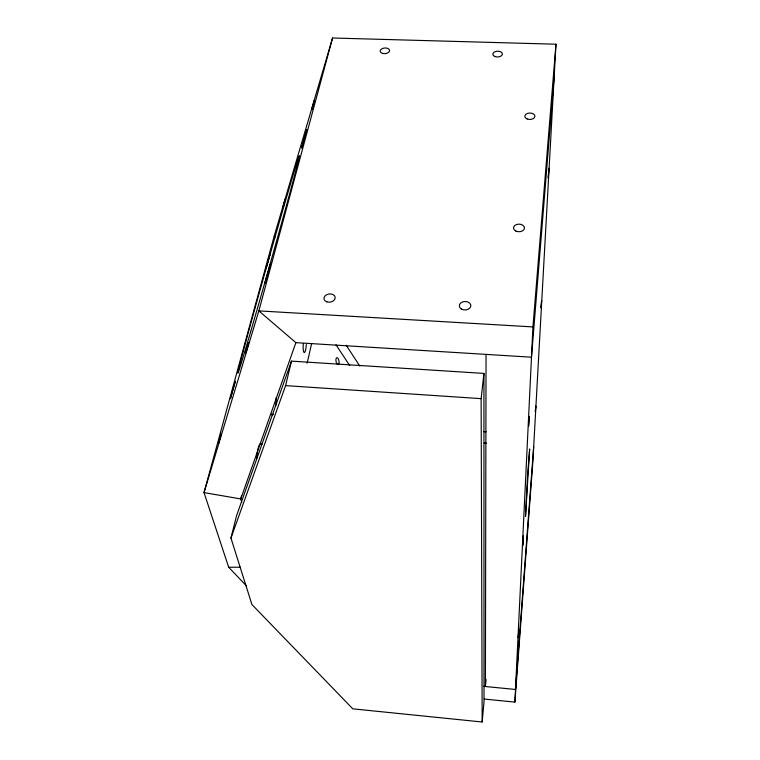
<?xml version="1.0" encoding="UTF-8"?>
<svg xmlns="http://www.w3.org/2000/svg" width="760" height="760" viewBox="0 0 760 760"><rect width="100%" height="100%" fill="white"/><g stroke="black" fill="none" stroke-linecap="round" stroke-linejoin="round"><path stroke-width="1.14" d="M486.048 354.397L485.412 686.517L486.058 679.44M484.281 699.058L514.89 702.097L532.94 326.914L555.978 44.213L332.557 38L274.341 235.581L204.022 492.594L228.674 567.245L246.658 586.121M555.978 44.213L532.855 461.7L514.89 702.097M535.496 409.336C534.983 418.38 536.142 399.418 535.629 408.481M548.53 172.833C549.803 156.589 547.323 189.781 548.596 173.441M533.691 446.614L515.498 689.462L483.616 686.346M554.239 75.706L531.487 357.2L295.897 342.655L258.846 310.887L332.557 38M482.173 722L484.015 701.86L483.93 373.416L291.469 361.133L236.521 515.812L230.954 538.08L251.921 604.533L352.801 708.833L482.173 722L481.127 398.648L483.93 373.416M307.144 363.195L311.628 343.606M230.954 538.08L285.608 385.624L291.469 361.133M241.613 495.482L240.749 498.94L241.737 502.35M284.098 203.129L285.266 199.167L283.024 207.062L284.192 203.1M295.897 342.655L240.749 498.94L204.022 492.594L258.846 310.887L532.94 326.914M228.674 567.245L240.454 567.207M285.608 385.624L481.127 398.648M483.721 431.613L486.087 431.784M484.12 443.07L486.486 443.241M335.996 344.802L349.724 365.588M346.209 345.23L359.793 366.073M274.341 235.581L274.778 237.889M337.354 364.325A3.524 1.482 80 0 1 336.024 358.948A3.524 1.482 80 0 1 338.428 359.119A3.524 1.482 80 0 1 338.513 364.41M306.29 344.489A7.553 1.539 -86.7 0 1 304.209 352.555A7.553 1.539 -86.7 0 1 303.287 343.596M276.108 397.869A12.578 2.859 -86 0 1 275.614 406.372M273.476 414.095A12.578 2.859 -86 0 1 271.282 414.077M258.761 446.367A13.034 3.059 -85.4 0 1 261.953 444.353M256.728 458.622A13.034 3.059 -85.4 0 1 257.801 449.796M258.02 448.846A13.034 3.059 -85.4 0 1 258.505 447.117M314.317 100.633L311.837 109.364L314.317 100.633M528.552 426.303L529.264 416.433L528.552 426.303M541.082 307.686L541.595 300.495L541.082 307.686M518.301 637.535L518.852 630.031L518.301 637.535M522.766 545.461C523.07 543.922 524.229 523.972 522.766 545.461M527.544 476.197L525.521 516.477L529.653 448.96L527.544 476.197M221.16 433.988L218.576 443.184L221.16 433.988M306.85 129.608L301.653 147.868L306.85 129.608M270.683 263.102L265.031 282.976L270.683 263.102M270.512 252.444L265.952 268.498L270.512 252.444M248.672 342.674L245.812 352.811L248.672 342.674M235.325 381.32L230.423 398.667L235.325 381.32M382.726 53.456A4.693 2.831 -4.9 0 0 389.557 50.426A4.693 2.831 -4.9 0 0 382.346 48.564A4.693 2.831 -4.9 0 0 382.726 53.456M494.617 56.392A4.769 2.888 -1.7 0 0 502.331 54.454A4.769 2.888 -1.7 0 0 495.9 51.423A4.769 2.888 -1.7 0 0 494.617 56.392M461.377 309.035A5.757 4.237 -1.7 0 0 470.744 306.385A5.757 4.237 -1.7 0 0 463.087 301.777A5.757 4.237 -1.7 0 0 461.377 309.035M326.857 301.863A5.662 4.114 -8 0 0 335.217 297.616A5.662 4.114 -8 0 0 326.667 294.709A5.662 4.114 -8 0 0 326.857 301.863M527.089 118.94A5.044 3.211 -0.4 0 0 534.907 116.413A5.044 3.211 -0.4 0 0 527.611 113.382A5.044 3.211 -0.4 0 0 527.089 118.94M515.936 231.097A5.481 3.809 0.1 0 0 524.457 228.19A5.481 3.809 0.1 0 0 516.553 224.523A5.481 3.809 0.1 0 0 515.936 231.097M250.619 331.863A112.565 1.311 -74.2 0 0 299.012 158.032A112.565 1.311 -74.2 0 0 255.607 305.995A112.565 1.311 -74.2 0 0 250.619 331.863"/></g></svg>
